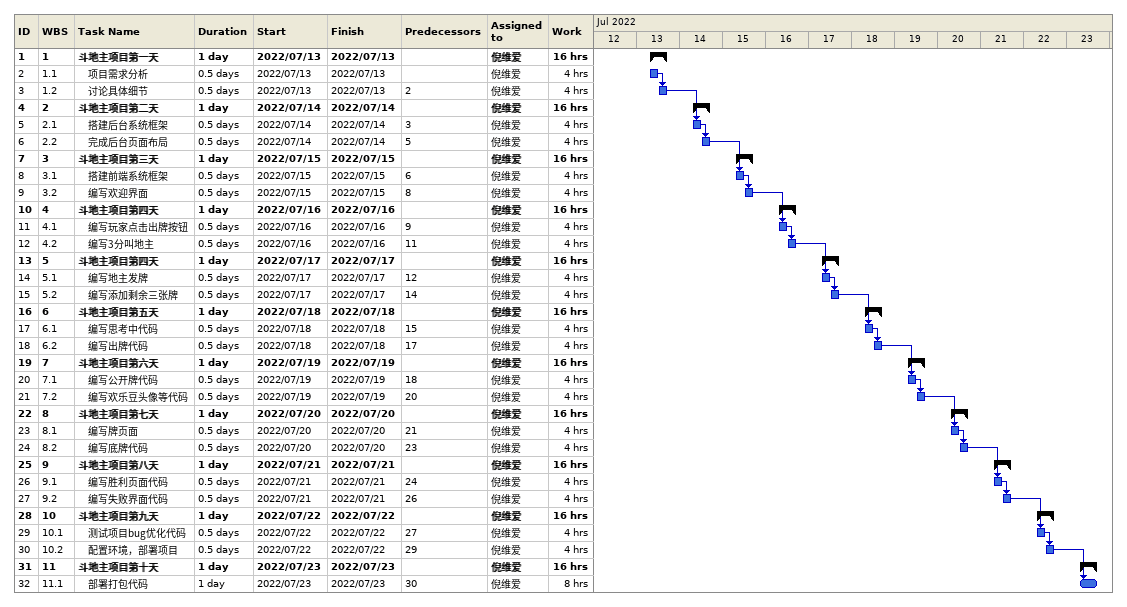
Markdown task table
| ID | WBS | Task | Duration | Start | Finish | Predecessors | Resources | Work (h) |
|---|---|---|---|---|---|---|---|---|
| 1 | 1 | **斗地主项目第一天** | 1d | 2022-07-13 | 2022-07-13 |  | 倪维爱 | 16 |
| 2 | 1.1 | 项目需求分析 | 0.5d | 2022-07-13 | 2022-07-13 |  | 倪维爱 | 4 |
| 3 | 1.2 | 讨论具体细节 | 0.5d | 2022-07-13 | 2022-07-13 | 2 | 倪维爱 | 4 |
| 4 | 2 | **斗地主项目第二天** | 1d | 2022-07-14 | 2022-07-14 |  | 倪维爱 | 16 |
| 5 | 2.1 | 搭建后台系统框架 | 0.5d | 2022-07-14 | 2022-07-14 | 3 | 倪维爱 | 4 |
| 6 | 2.2 | 完成后台页面布局 | 0.5d | 2022-07-14 | 2022-07-14 | 5 | 倪维爱 | 4 |
| 7 | 3 | **斗地主项目第三天** | 1d | 2022-07-15 | 2022-07-15 |  | 倪维爱 | 16 |
| 8 | 3.1 | 搭建前端系统框架 | 0.5d | 2022-07-15 | 2022-07-15 | 6 | 倪维爱 | 4 |
| 9 | 3.2 | 编写欢迎界面 | 0.5d | 2022-07-15 | 2022-07-15 | 8 | 倪维爱 | 4 |
| 10 | 4 | **斗地主项目第四天** | 1d | 2022-07-16 | 2022-07-16 |  | 倪维爱 | 16 |
| 11 | 4.1 | 编写玩家点击出牌按钮 | 0.5d | 2022-07-16 | 2022-07-16 | 9 | 倪维爱 | 4 |
| 12 | 4.2 | 编写3分叫地主 | 0.5d | 2022-07-16 | 2022-07-16 | 11 | 倪维爱 | 4 |
| 13 | 5 | **斗地主项目第四天** | 1d | 2022-07-17 | 2022-07-17 |  | 倪维爱 | 16 |
| 14 | 5.1 | 编写地主发牌 | 0.5d | 2022-07-17 | 2022-07-17 | 12 | 倪维爱 | 4 |
| 15 | 5.2 | 编写添加剩余三张牌 | 0.5d | 2022-07-17 | 2022-07-17 | 14 | 倪维爱 | 4 |
| 16 | 6 | **斗地主项目第五天** | 1d | 2022-07-18 | 2022-07-18 |  | 倪维爱 | 16 |
| 17 | 6.1 | 编写思考中代码 | 0.5d | 2022-07-18 | 2022-07-18 | 15 | 倪维爱 | 4 |
| 18 | 6.2 | 编写出牌代码 | 0.5d | 2022-07-18 | 2022-07-18 | 17 | 倪维爱 | 4 |
| 19 | 7 | **斗地主项目第六天** | 1d | 2022-07-19 | 2022-07-19 |  | 倪维爱 | 16 |
| 20 | 7.1 | 编写公开牌代码 | 0.5d | 2022-07-19 | 2022-07-19 | 18 | 倪维爱 | 4 |
| 21 | 7.2 | 编写欢乐豆头像等代码 | 0.5d | 2022-07-19 | 2022-07-19 | 20 | 倪维爱 | 4 |
| 22 | 8 | **斗地主项目第七天** | 1d | 2022-07-20 | 2022-07-20 |  | 倪维爱 | 16 |
| 23 | 8.1 | 编写牌页面 | 0.5d | 2022-07-20 | 2022-07-20 | 21 | 倪维爱 | 4 |
| 24 | 8.2 | 编写底牌代码 | 0.5d | 2022-07-20 | 2022-07-20 | 23 | 倪维爱 | 4 |
| 25 | 9 | **斗地主项目第八天** | 1d | 2022-07-21 | 2022-07-21 |  | 倪维爱 | 16 |
| 26 | 9.1 | 编写胜利页面代码 | 0.5d | 2022-07-21 | 2022-07-21 | 24 | 倪维爱 | 4 |
| 27 | 9.2 | 编写失败界面代码 | 0.5d | 2022-07-21 | 2022-07-21 | 26 | 倪维爱 | 4 |
| 28 | 10 | **斗地主项目第九天** | 1d | 2022-07-22 | 2022-07-22 |  | 倪维爱 | 16 |
| 29 | 10.1 | 测试项目bug优化代码 | 0.5d | 2022-07-22 | 2022-07-22 | 27 | 倪维爱 | 4 |
| 30 | 10.2 | 配置环境，部署项目 | 0.5d | 2022-07-22 | 2022-07-22 | 29 | 倪维爱 | 4 |
| 31 | 11 | **斗地主项目第十天** | 1d | 2022-07-23 | 2022-07-23 |  | 倪维爱 | 16 |
| 32 | 11.1 | 部署打包代码 | 1d | 2022-07-23 | 2022-07-23 | 30 | 倪维爱 | 8 |
